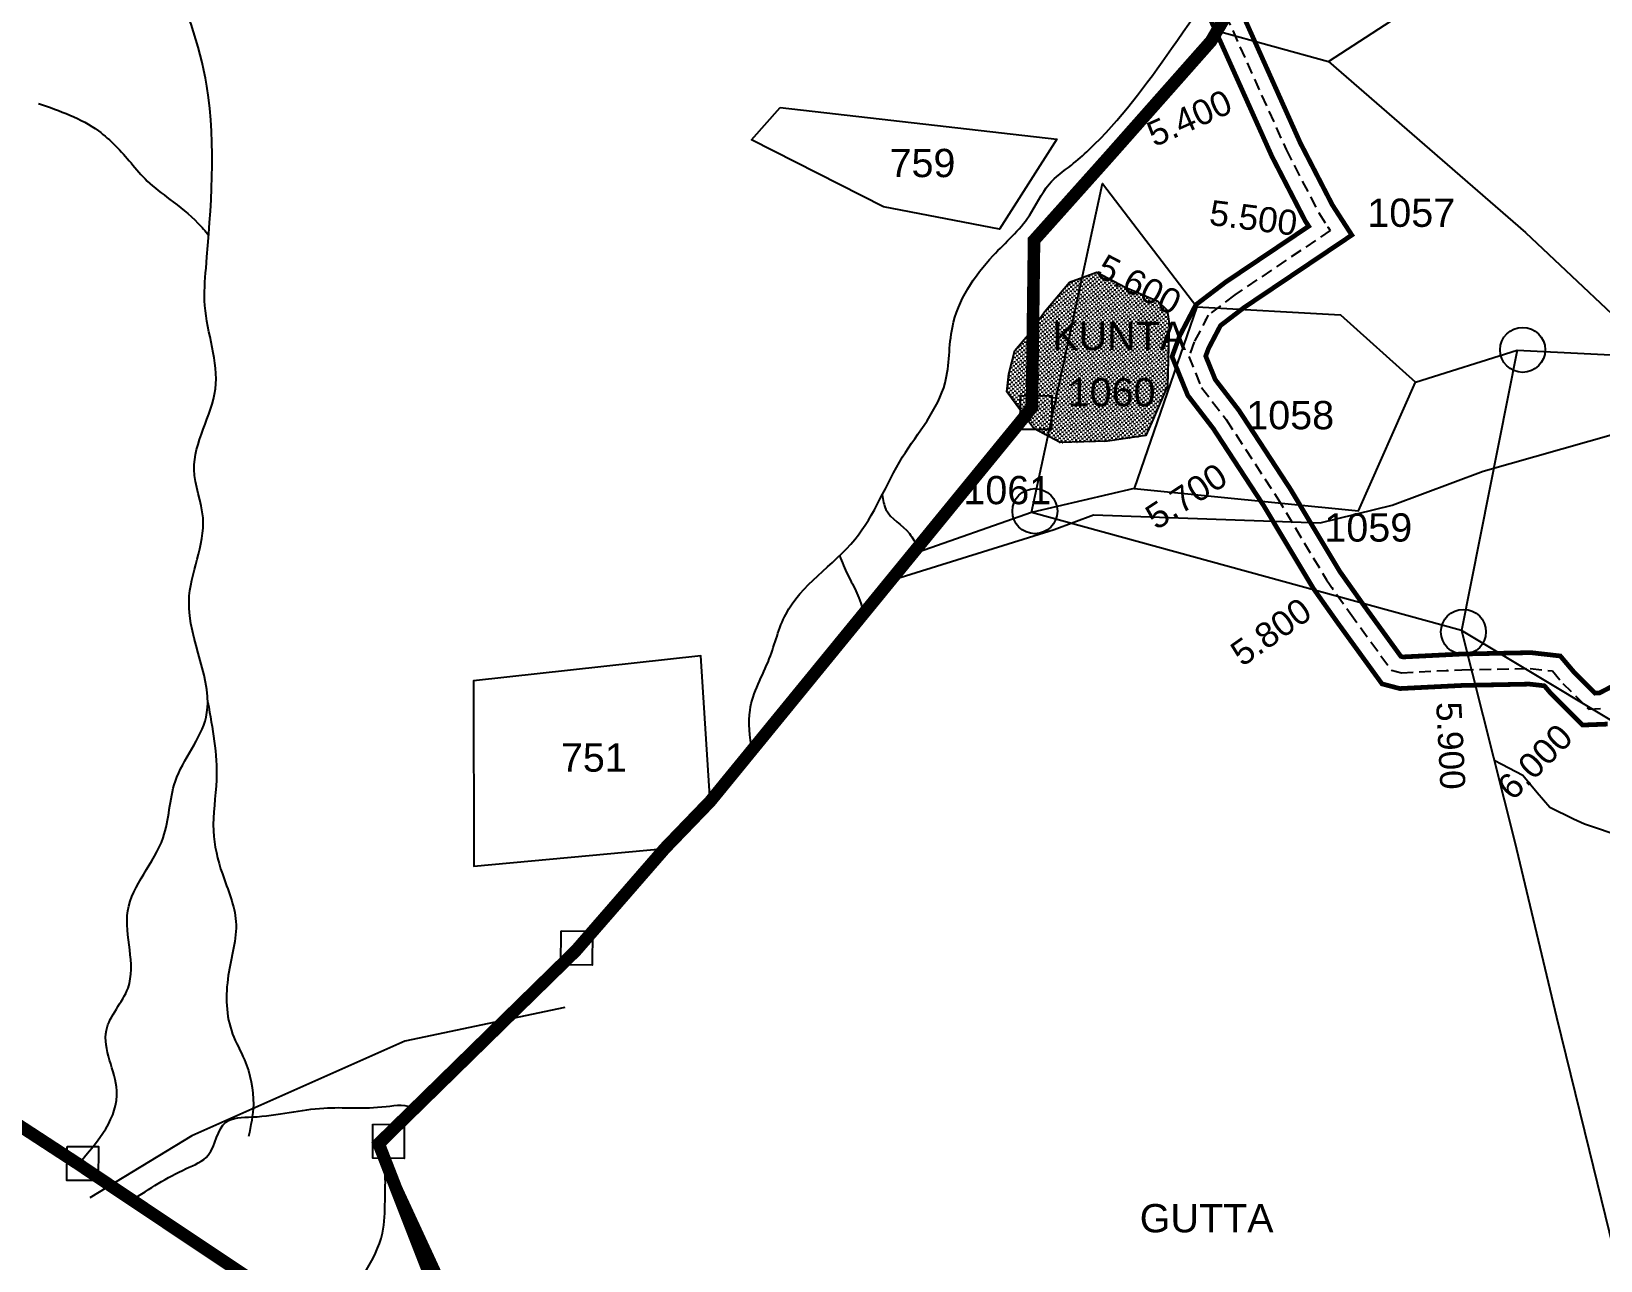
# Model space of a CAD drawing. Header units: inches. Extents: x 191726 to 254104, y 1600078 to 1621862.
# Drawn here: x 195592 to 196591, y 1611047 to 1611829 of the extents above; entities that cross this region are included whole.
import ezdxf
from ezdxf.enums import TextEntityAlignment as Align

# ---------------------------------------------------------------- set-up
doc = ezdxf.new("R2010")
doc.units = ezdxf.units.IN
doc.header["$LTSCALE"] = 15
doc.header["$MEASUREMENT"] = 0
doc.linetypes.add('ACAD_ISO02W100', pattern=[15, 12, -3])
doc.linetypes.add('HIDDEN2', pattern=[0.1875, 0.125, -0.0625])
for name, color, linetype in [('BOUNDRY STONES', 240, 'Continuous'), ('CANAL1', 7, 'Continuous'), ('CS', 134, 'Continuous'), ('CSMark', 72, 'Continuous'), ('PLOTS', 7, 'Continuous'), ('PLOTS NO', 7, 'Continuous'), ('ROADS', 1, 'Continuous'), ('STREAMS', 4, 'Continuous'), ('VILLAGE BOUNDAY', 5, 'Continuous'), ('wells', 7, 'Continuous')]:
    doc.layers.add(name, color=color, linetype=linetype)
doc.styles.get("Standard").update_dxf_attribs({"font": 'arial.ttf'})

msp = doc.modelspace()

# ---------------------------------------------------------------- hatches: boundary and pattern name
at = {"layer": 'wells'}
h = msp.add_hatch(dxfattribs=at)
h.set_pattern_fill('DASH', color=4, scale=10.562849, angle=-6.73676)
h.set_pattern_definition([(353.2632423, (165077.4911, 1611703.874), (1.466128014, 1.156351674), [1.32035612, -1.32035612])])
h.paths.add_polyline_path([(196252.93, 1611669.68), (196270.22, 1611676.17), (196288.27, 1611666.64), (196309.05, 1611657.74), (196315, 1611651.92), (196316.47, 1611643.41), (196316.25, 1611636.8), (196315.2, 1611603.83), (196306.24, 1611582.46), (196301.41, 1611572.04), (196277.06, 1611568.47), (196246.97, 1611567.66), (196230.3, 1611576.64), (196212.93, 1611599.92), (196214.28, 1611611.33), (196218.14, 1611626.33), (196227.63, 1611637.54), (196236.98, 1611650.84)])

# ---------------------------------------------------------------- linework, layer by layer
at = {"layer": 'BOUNDRY STONES'}
for points in [[(196221.69, 1611597.59), (196241.58, 1611597.49), (196241.48, 1611575.9), (196221.59, 1611575.99)], [(195929.32, 1611256.71), (195949.21, 1611256.62), (195949.11, 1611235.03), (195929.22, 1611235.12)], [(195809.57, 1611133.65), (195829.46, 1611133.56), (195829.36, 1611111.97), (195809.47, 1611112.06)], [(195614.88, 1611119.54), (195634.77, 1611119.44), (195634.67, 1611097.85), (195614.78, 1611097.94)]]:
    msp.add_lwpolyline(points, close=True, dxfattribs=at)
msp.add_lwpolyline([(195931.61, 1611207.91), (195829.92, 1611186.58), (195694.17, 1611126.3), (195629.27, 1611086.74)], dxfattribs=at)
at = {"layer": 'BOUNDRY STONES', "color": 1}
for centre in [(196541.35, 1611626.66), (196230.89, 1611523.96), (196503.71, 1611447.11)]:
    msp.add_circle(centre, 14.33, dxfattribs=at)
at = {"layer": 'CANAL1', "color": 200, "const_width": 3}
for points in [[(196361.6, 1611843.65), (196399.8, 1611758.46), (196420.25, 1611718.89), (196432.62, 1611699.71), (196363.89, 1611653.47), (196349.05, 1611642.14), (196341.45, 1611627.62), (196339.62, 1611622.68), (196345.71, 1611607.72), (196360.79, 1611588.1), (196393.46, 1611538.12), (196424.83, 1611485.79), (196439.61, 1611464.92), (196459.26, 1611437.85), (196463.83, 1611431.54), (196465.27, 1611431.16), (196502.33, 1611433.01), (196546.65, 1611433.9), (196565.35, 1611431.77), (196574.34, 1611421.15), (196587.45, 1611408.12), (196590.24, 1611408.23), (196600.4, 1611413.46)], [(196342.83, 1611836.62), (196381.78, 1611749.77), (196402.92, 1611708.85), (196405.18, 1611705.35), (196352.23, 1611669.73), (196333.38, 1611655.35), (196323.13, 1611635.75), (196318.18, 1611622.32), (196328.2, 1611597.67), (196344.47, 1611576.51), (196376.51, 1611527.5), (196408.07, 1611474.86), (196423.36, 1611453.27), (196443.07, 1611426.1), (196451.84, 1611414.01), (196463.18, 1611411.03), (196503.03, 1611413.02), (196545.72, 1611413.88), (196555.21, 1611412.79), (196559.63, 1611407.57), (196579.53, 1611387.8), (196595.44, 1611388.42)]]:
    msp.add_lwpolyline(points, dxfattribs=at)
at = {"layer": 'CANAL1', "color": 1, "linetype": 'HIDDEN2', "ltscale": 4}
msp.add_lwpolyline([(196352.21, 1611840.14), (196390.79, 1611754.12), (196411.59, 1611713.87), (196418.9, 1611702.53), (196358.06, 1611661.6), (196341.21, 1611648.75), (196332.29, 1611631.68), (196328.9, 1611622.5), (196336.95, 1611602.69), (196352.63, 1611582.31), (196384.98, 1611532.81), (196416.45, 1611480.32), (196431.49, 1611459.1), (196451.16, 1611431.97), (196457.83, 1611422.77), (196464.22, 1611421.1), (196502.68, 1611423.02), (196546.18, 1611423.89), (196560.28, 1611422.28), (196566.99, 1611414.36), (196582.9, 1611398.55), (196583.49, 1611397.96), (196592.84, 1611398.32)], dxfattribs=at)
at = {"layer": 'CS'}
for p in [(196372.94, 1611793.92), (196417.59, 1611704.56), (196339.79, 1611646.03), (196367.36, 1611559.77), (196420.26, 1611474.94), (196493.29, 1611422.55), (196582.96, 1611398.49)]:
    msp.add_point(p, dxfattribs=at)
at = {"layer": 'PLOTS'}
for points in [[(196346.83, 1611829.72), (196417.74, 1611810.3), (196620.19, 1611941.83), (196559.65, 1612049.56), (196550.8, 1612063.09)], [(196417.74, 1611810.3), (196543.27, 1611701.34), (196627.37, 1611621.92), (196766.5, 1611613.42), (196820.04, 1611615.89), (196845.68, 1611629.82), (196886.02, 1611663.17)], [(196068.8, 1611780.84), (196244.78, 1611760.72), (196208.47, 1611703.54), (196134.56, 1611717.63), (196050.4, 1611760.43), (196068.8, 1611780.84)], [(196228.65, 1611523.18), (196273.96, 1611732.48), (196334.05, 1611654.08), (196293.99, 1611538.44), (196228.65, 1611523.18)], [(196334.05, 1611654.08), (196425.32, 1611648.91), (196473.06, 1611606.11)], [(196293.99, 1611538.44), (196436.96, 1611524.17), (196473.06, 1611606.11), (196537.79, 1611626.55), (196627.37, 1611621.92)], [(196537.79, 1611626.55), (196502.47, 1611448.04), (196536.33, 1611313.29), (196563.01, 1611201.84), (196583.75, 1611117.09), (196637.55, 1610897.21), (196729.43, 1610957.68), (196690.77, 1611023.8)], [(197203.19, 1610990), (197195.32, 1610970.91), (197116.15, 1611004.28), (196987.52, 1611045.44), (196846.83, 1611083.69), (196820.64, 1610997.8), (196690.77, 1611023.8), (196719.79, 1611108.86), (196698.55, 1611123.65), (196724.24, 1611178.18), (196781.64, 1611161.79), (196829.65, 1611251.48), (196729.43, 1611311.58), (196502.47, 1611448.04), (196228.65, 1611523.18), (196152.63, 1611496.4)], [(196024.19, 1611339.19), (196018.21, 1611431.79), (195873.56, 1611416.05), (195873.68, 1611298.06), (195995.35, 1611309.28)]]:
    msp.add_lwpolyline(points, dxfattribs=at)
at = {"layer": 'ROADS', "color": 1}
msp.add_lwpolyline([(196139.07, 1611479.8), (196243.2, 1611512.26), (196268.28, 1611521.73), (196412.53, 1611516.55), (196458.25, 1611527.73), (196516.18, 1611549.4), (196616.32, 1611577.76), (196733.62, 1611606.84), (196787.2, 1611608.12), (196848.43, 1611619.59)], dxfattribs=at)
at = {"layer": 'STREAMS', "color": 4}
for points in [[(196252.93, 1611669.68), (196270.22, 1611676.17), (196288.27, 1611666.64), (196309.05, 1611657.74), (196315, 1611651.92), (196316.47, 1611643.41), (196316.25, 1611636.8), (196315.2, 1611603.83), (196306.24, 1611582.46), (196301.41, 1611572.04), (196277.06, 1611568.47), (196246.97, 1611567.66), (196230.3, 1611576.64), (196212.93, 1611599.92), (196214.28, 1611611.33), (196218.14, 1611626.33), (196227.63, 1611637.54), (196236.98, 1611650.84), (196252.93, 1611669.68)], [(196523.2, 1611365.53), (196528.06, 1611362.97), (196541.48, 1611355.91), (196550.69, 1611344.97), (196558.66, 1611335.5), (196573.77, 1611328.17), (196580.65, 1611324.82), (196590.83, 1611321.46), (196599.36, 1611318.64), (196609.32, 1611310.83), (196615.07, 1611298.57), (196617.83, 1611292.7), (196646.46, 1611282.17), (196659.14, 1611272.85), (196668.8, 1611265.76), (196688.18, 1611248.15), (196702.65, 1611243.31), (196718.46, 1611239.26), (196724.06, 1611233.59), (196741.9, 1611220.22), (196752.51, 1611209.68)]]:
    msp.add_lwpolyline(points, dxfattribs=at)
at = {"layer": 'STREAMS'}
for points in [[(196050.81, 1611371.77), (196049.55, 1611397.35), (196061.84, 1611430), (196072.27, 1611458.25), (196116.3, 1611506.03), (196146.71, 1611558.45), (196173.78, 1611605.73), (196178.36, 1611640.99), (196204.36, 1611686.68), (196227.44, 1611712.17), (196239.98, 1611732.15), (196254.1, 1611744.29), (196265.2, 1611753.91), (196317.89, 1611818.49), (196370.83, 1611905.51), (196381.69, 1611933.9), (196388.45, 1611956.4), (196404.47, 1611984.03), (196417.22, 1612022.38), (196412.89, 1612046.41), (196404.9, 1612074.37), (196409.81, 1612103.27), (196397.36, 1612122.42), (196390.8, 1612142.03), (196378.34, 1612165.73), (196369.99, 1612198.64), (196327.65, 1612249.69), (196293, 1612272.02), (196272.02, 1612290.21), (196244.71, 1612299.94), (196203.47, 1612335.23), (196162.2, 1612362.38), (196145.61, 1612372.8), (196123.87, 1612388.79), (196081.04, 1612419.8), (196039.7, 1612454.91), (196039.42, 1612453.24)], [(195622.03, 1611108.33), (195646.49, 1611155.04), (195639.84, 1611193.51), (195653.63, 1611220.4), (195653.53, 1611269.5), (195676.04, 1611316.1), (195683.76, 1611351.99), (195703.37, 1611392.86), (195692.45, 1611466.67), (195701.37, 1611519.77), (195695.73, 1611550.41), (195709.27, 1611601.75), (195702.58, 1611654.93), (195703.27, 1611678.61), (195703.75, 1611794.56), (195677.52, 1611871.5), (195656.89, 1611909.72), (195635.1, 1611947.95), (195616.68, 1611965.37), (195631.36, 1612013.24)], [(195596.75, 1611783.5), (195634.83, 1611766), (195655.54, 1611745.68), (195665.89, 1611734.08), (195680.29, 1611722.46), (195698.14, 1611707.36), (195704.96, 1611699.62)], [(196133.78, 1611534.45), (196136.08, 1611525.08), (196150.99, 1611509.81), (196156.21, 1611500.78)], [(196106.57, 1611495.65), (196111.79, 1611483.34), (196117.58, 1611471.86), (196122.05, 1611458.97)], [(195704.4, 1611402.22), (195709.9, 1611352.95), (195708, 1611320.37), (195713.7, 1611292.99), (195722.3, 1611262.68), (195717.48, 1611228.37), (195720.22, 1611191.11), (195727.71, 1611174.78), (195733.4, 1611146.23), (195730.4, 1611125.87)], [(195656.3, 1611085.33), (195690.69, 1611105.41), (195704.71, 1611114.07), (195715.88, 1611134.97), (195732.7, 1611138.29), (195778.25, 1611143.99), (195817.86, 1611144.97), (195835.42, 1611143.05), (195835.9, 1611142.56)], [(195783.83, 1610999.6), (195790.11, 1611013.9), (195804.57, 1611039.46), (195815.62, 1611064.29), (195817.22, 1611085.01), (195813.19, 1611121.29), (195812.12, 1611123.47)]]:
    msp.add_spline(points, degree=3, dxfattribs=at)
at = {"layer": 'VILLAGE BOUNDAY', "color": 5, "linetype": 'ACAD_ISO02W100', "ltscale": 0.2, "const_width": 8}
for points in [[(195894.13, 1610913.17), (195813.19, 1611121.29), (195938.68, 1611244.15), (195995.35, 1611309.28), (196024.19, 1611339.19), (196229, 1611589.87), (196230.35, 1611696.39), (196277.69, 1611749.34), (196343, 1611823.15), (196399.89, 1611920.51), (196424.69, 1612017.9), (196448.82, 1612015.54), (196501.52, 1612030.82), (196518.09, 1612043.09), (196680.84, 1612142.62)], [(195406.37, 1611249.01), (195622.03, 1611108.33), (195656.3, 1611085.33), (195778.13, 1611004.06)]]:
    msp.add_lwpolyline(points, dxfattribs=at)
at = {"layer": 'VILLAGE BOUNDAY', "linetype": 'ACAD_ISO02W100', "ltscale": 0.2}
msp.add_lwpolyline([(196680.84, 1612142.62, 5, 5, 0), (196518.09, 1612043.09, 5, 5, 0), (196501.52, 1612030.82, 5, 5, 0), (196441.79, 1612014.09, 5, 5, 0), (196399.89, 1611920.51, 5, 5, 0), (196343, 1611823.15, 5, 5, 0), (196277.69, 1611749.34, 5, 5, 0), (196230.35, 1611696.39, 5, 5, 0), (196229, 1611589.87, 5, 5, 0), (196024.19, 1611339.19, 5, 5, 0), (195995.35, 1611309.28, 5, 5, 0), (195938.68, 1611244.15, 5, 5, 0), (195812.87, 1611120.97, 5, 5, 0), (195906.12, 1610919.38, 4.72, 4.72, 0)], format="xyseb", dxfattribs=at)

# ---------------------------------------------------------------- texts
at = {"layer": 'CSMark', "color": 1}
for s, rotation, p in [('5.400', 24.15468, (196354.69, 1611785.73)), ('5.500', 352.66654, (196397.76, 1611707.12)), ('5.600', 332.3835, (196322.07, 1611655.3)), ('5.700', 33.17241, (196350.62, 1611548.83)), ('5.800', 35.30474, (196403.94, 1611463.39)), ('6.000', 45.17977, (196568.86, 1611384.3))]:
    msp.add_text(s, height=16, rotation=rotation, dxfattribs=at).set_placement(p, align=Align.MIDDLE_RIGHT)
msp.add_text('5.900', height=16, rotation=272.85838, dxfattribs=at).set_placement((196494.29, 1611402.57), align=Align.MIDDLE_LEFT)
at = {"layer": 'PLOTS NO'}
for s, p in [('759', (196159.35, 1611745.61)), ('751', (195950.13, 1611367.13))]:
    msp.add_text(s, height=18, dxfattribs=at).set_placement(p, align=Align.MIDDLE_CENTER)
for s, p in [('1057', (196442.5, 1611704.95)), ('KUNTA', (196241.95, 1611626.55)), ('1060', (196251.77, 1611590.68)), ('1058', (196365.43, 1611576.1)), ('1061', (196185.35, 1611528.38)), ('1059', (196415.14, 1611504.58)), ('GUTTA', (196297.62, 1611064.86))]:
    msp.add_text(s, height=18, dxfattribs=at).set_placement(p)

doc.saveas('drawing.dxf')
